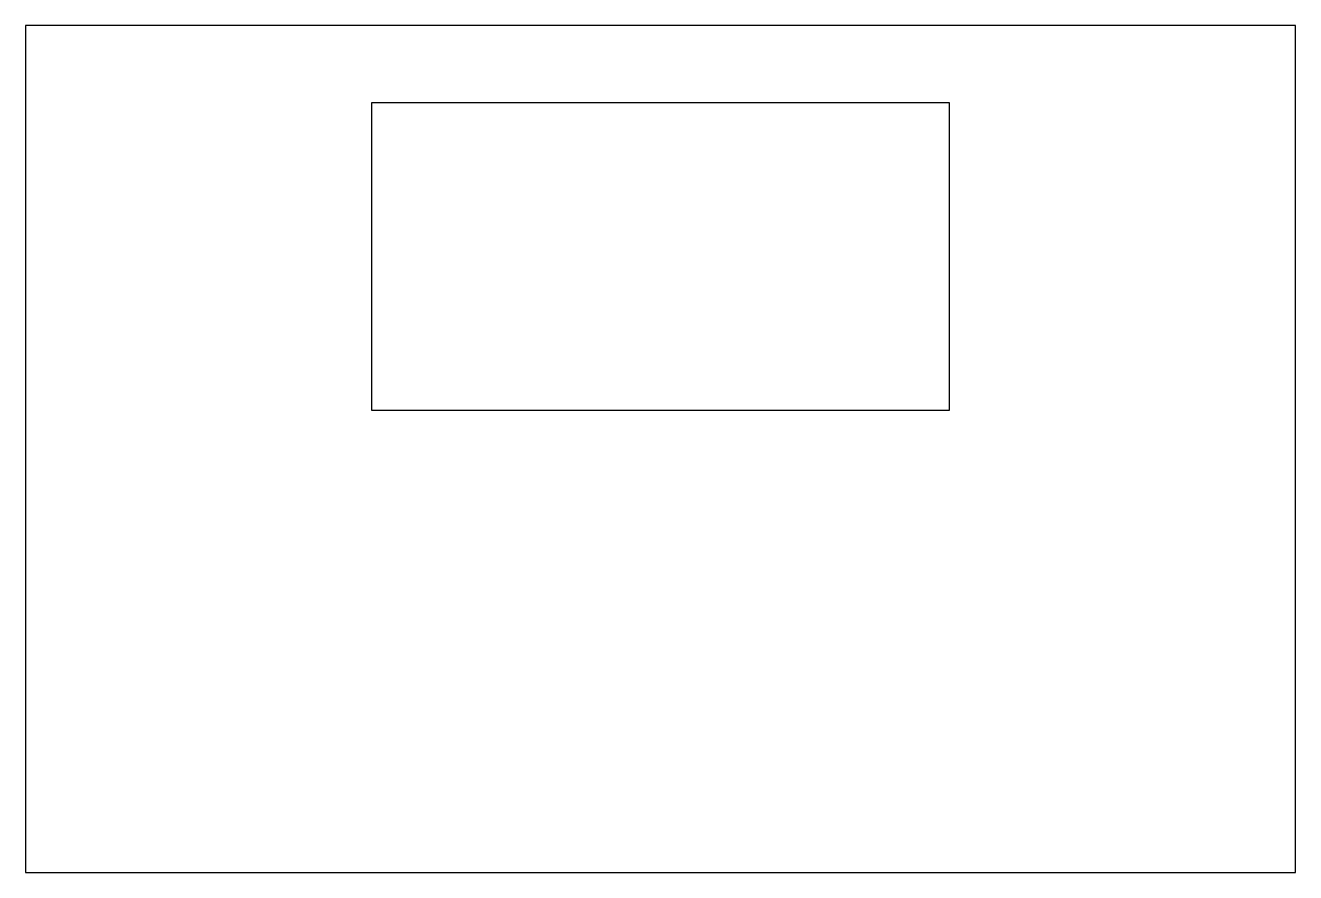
# Model space of a CAD drawing. Header units: millimetres. Extents: x -2 to 31, y -2 to 20.
import ezdxf

# ---------------------------------------------------------------- set-up
doc = ezdxf.new("R2010")
doc.units = ezdxf.units.MM
doc.layers.get('0').update_dxf_attribs({"linetype": 'CONTINUOUS'})

msp = doc.modelspace()

# ---------------------------------------------------------------- linework, layer by layer
for points in [[(-2, -2), (31, -2), (31, 20), (-2, 20)], [(7, 18), (22, 18), (22, 10), (7, 10)]]:
    msp.add_lwpolyline(points, close=True)

doc.saveas('drawing.dxf')
